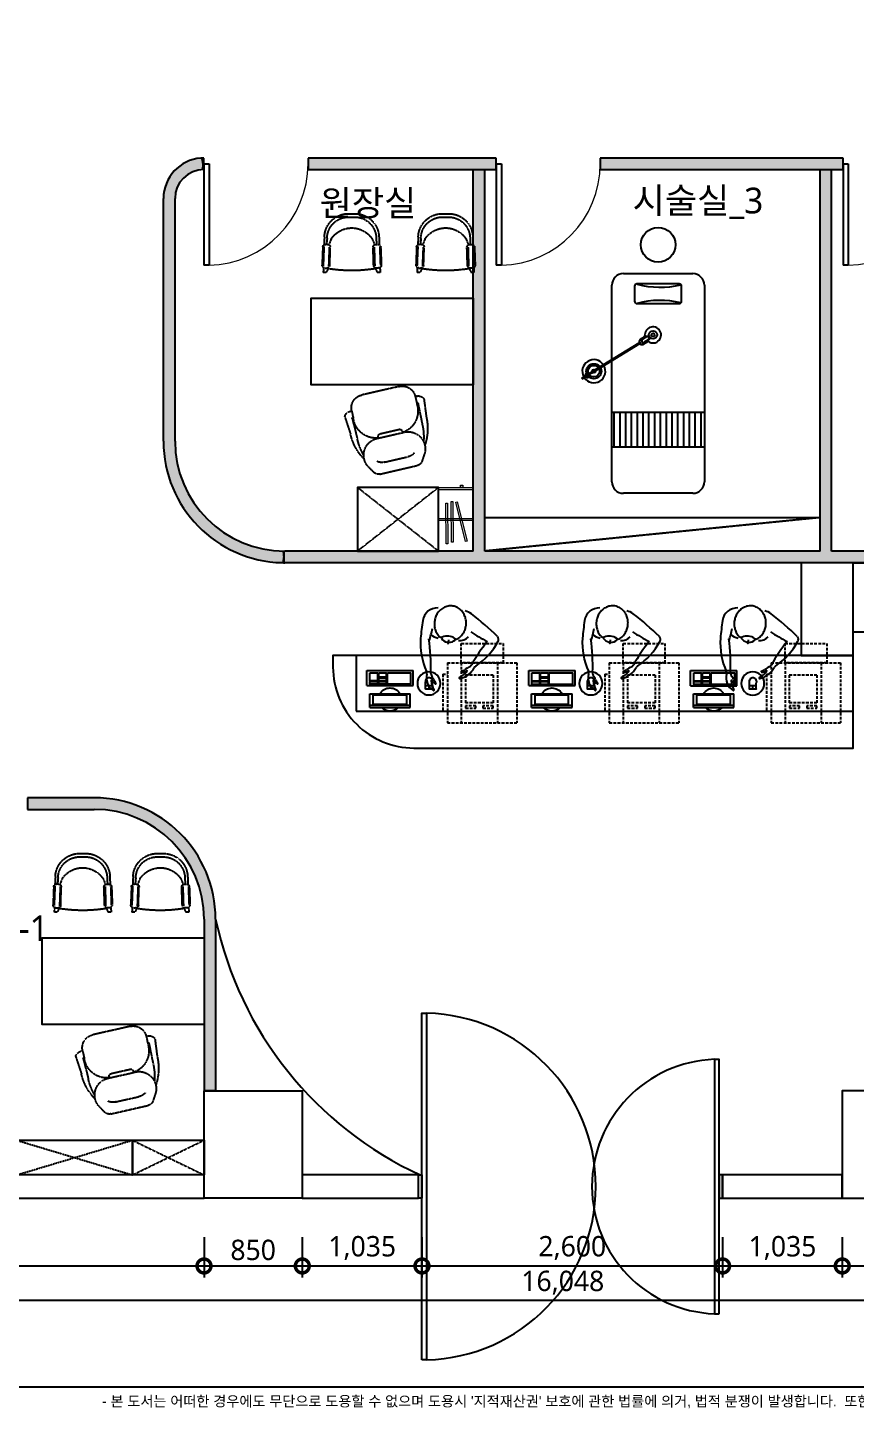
# Model space of a CAD drawing. Header units: millimetres. Extents: x -4 to 86791, y -1 to 44030.
# Drawn here: x 45365 to 52524, y 15153 to 27095 of the extents above; entities that cross this region are included whole.
import ezdxf
from ezdxf.enums import TextEntityAlignment as Align

# ---------------------------------------------------------------- set-up
doc = ezdxf.new("R2010")
doc.units = ezdxf.units.MM
for name, pattern in [('$0$DASH', [0.35, 0.25, -0.1]), ('DASH', [0.35, 0.25, -0.1]), ('DH-HID2', [1.2, 0.8, -0.4])]:
    doc.linetypes.add(name, pattern=pattern)
for name, color, linetype in [('03-TEXT', 3, 'Continuous'), ('07-DIM WAL', 5, 'Continuous'), ('2CONTINUOUS', 2, 'Continuous'), ('5.\\M+3C3A2\\M+3C8A3', 4, 'Continuous'), ('BLOCK', 1, 'Continuous'), ('CO-DO-FR', 7, 'Continuous'), ('CO-DOOR', 8, 'Continuous'), ('FORM(YOURNAME)-11', 1, 'Continuous'), ('FU-FURM', 251, 'DH-HID2'), ('PUB_HATCH', 8, 'Continuous'), ('WALL', 9, 'Continuous'), ('WINDOW', 4, 'Continuous')]:
    doc.layers.add(name, color=color, linetype=linetype)
doc.layers.add('Arch', color=8, linetype='Continuous', lineweight=0)
doc.styles.add('\\M+3B8BC\\M+3C0BA \\M+3B0ED\\M+3B5F1', font='malgun.ttf')
doc.styles.add('DAWIN', font='')
doc.styles.add('YOURNAME', font='HYWULM.TTF')
doc.styles.get('DAWIN').set_extended_font_data('NanumSquare')
doc.dimstyles.new('60', dxfattribs={"dimscale": 80, "dimtxt": 2.2, "dimasz": 3, "dimexe": 1.25, "dimexo": 0.625, "dimtad": 1, "dimdec": 0, "dimzin": 0, "dimdsep": 46, "dimlunit": 6, "dimtxsty": 'DAWIN', "dimblk1": 'DOTSMALL', "dimblk2": 'DOTSMALL', "dimsah": 1, "dimcen": 0.001, "dimclrd": 1, "dimclre": 1, "dimclrt": 3, "dimadec": 0, "dimazin": 0, "dimtfac": 1, "dimtdec": 0, "dimtix": 1, "dimtmove": 2, "dimatfit": 3, "dimldrblk": 'DOTSMALL', "dimfxl": 0, "dimtolj": 1, "dimtzin": 0, "dimarcsym": 0})

# ---------------------------------------------------------------- blocks, each defined once
blk = doc.blocks.new('FORM-PLAN')
at = {"layer": 'Defpoints', "color": 158}
blk.add_line((1346, -1285), (-71444, -1285), dxfattribs=at)
blk.add_lwpolyline([(-69444, 53115), (-64, 53115), (-64, 1215), (-69444, 1215)], close=True, dxfattribs=at)
at = {"layer": 'FORM(YOURNAME)-11', "color": 1, "style": 'YOURNAME'}
blk.add_text("- \\M+3BABB \\M+3B5B5\\M+3BCAD\\M+3B4C2 \\M+3BEEE\\M+3B6B0\\M+3C7D1 \\M+3B0E6\\M+3BFEC\\M+3BFA1\\M+3B5B5 \\M+3B9AB\\M+3B4DC\\M+3C0B8\\M+3B7CE \\M+3B5B5\\M+3BFEB\\M+3C7D2 \\M+3BCF6 \\M+3BEF8\\M+3C0B8\\M+3B8E7 \\M+3B5B5\\M+3BFEB\\M+3BDC3 '\\M+3C1F6\\M+3C0FB\\M+3C0E7\\M+3BBEA\\M+3B1C7' \\M+3BAB8\\M+3C8A3\\M+3BFA1 \\M+3B0FC\\M+3C7D1 \\M+3B9FD\\M+3B7FC\\M+3BFA1 \\M+3C0C7\\M+3B0C5, \\M+3B9FD\\M+3C0FB \\M+3BAD0\\M+3C0EF\\M+3C0CC \\M+3B9DF\\M+3BBFD\\M+3C7D5\\M+3B4CF\\M+3B4D9.  \\M+3B6C7\\M+3C7D1 \\M+3BABB \\M+3B5B5\\M+3BCAD\\M+3BFA1 \\M+3B0FC\\M+3C7D1 \\M+3B8F0\\M+3B5E7 \\M+3C0FA\\M+3C0DB\\M+3B1C7\\M+3C0BA \\M+3B4E7\\M+3BBE7\\M+3BFA1 \\M+3C0D6\\M+3BDC0\\M+3B4CF\\M+3B4D9. -", height=300, dxfattribs=at).set_placement((-32990, -1685), align=Align.MIDDLE_CENTER)
at = {"layer": 'FORM(YOURNAME)-11', "color": 3, "style": 'YOURNAME'}
for tag, height, p in [('1', 450, (9905, 18188)), ('2', 450, (9905, 17544)), ('3', 450, (9905, 16257)), ('4', 450, (9905, 14326)), ('5', 515, (9905, 12009)), ('6', 515, (9905, 9757)), ('7', 515, (9905, 7504)), ('8', 515, (9905, 5252)), ('9', 515, (9905, 2999)), ('10', 515, (5655, 811)), ('11', 515, (9905, 747)), ('12', 515, (5655, -1441)), ('13', 515, (9905, -1441))]:
    blk.add_attdef(tag, text='', height=height, dxfattribs=at).set_placement(p, align=Align.MIDDLE_RIGHT)
blk = doc.blocks.new('*U149')
at = {"xscale": 0.3000000000000001, "yscale": 0.3000000000000001, "zscale": 0.3000000000000001}
blk.add_blockref('FORM-PLAN', (60469, 15721), dxfattribs=at)
blk = doc.blocks.new('_DOTSMALL')
at = {"color": 0, "linetype": 'ByBlock', "const_width": 0.5}
blk.add_lwpolyline([(-0.0625, 0, 1), (0.0625, 0, 1)], format="xyb", close=True, dxfattribs=at)
blk = doc.blocks.new('*D33')
at = {"layer": '07-DIM WAL', "color": 1, "lineweight": -2, "ltscale": 10, "transparency": 16777216}
for p, q in [((41970, 16635), (41970, 15985)), ((58018, 16635), (58018, 15985)), ((58018, 16085), (41970, 16085))]:
    blk.add_line(p, q, dxfattribs=at)
at = {"layer": 'Defpoints', "color": 0, "ltscale": 10, "transparency": 16777216}
for p in [(41970, 16685), (58018, 16685), (41970, 16085)]:
    blk.add_point(p, dxfattribs=at)
at = {"layer": '07-DIM WAL', "color": 1, "lineweight": -2, "ltscale": 10, "transparency": 16777216, "xscale": 240, "yscale": 240, "zscale": 240, "rotation": 180}
blk.add_blockref('_DOTSMALL', (41970, 16085), dxfattribs=at)
at = {"layer": '07-DIM WAL', "color": 1, "lineweight": -2, "ltscale": 10, "transparency": 16777216, "xscale": 240, "yscale": 240, "zscale": 240}
blk.add_blockref('_DOTSMALL', (58018, 16085), dxfattribs=at)
at = {"layer": '07-DIM WAL', "color": 3, "ltscale": 10, "transparency": 16777216, "insert": (49994, 16240), "char_height": 176, "attachment_point": 5, "style": 'DAWIN'}
blk.add_mtext('\\A1;16,048', dxfattribs=at)
blk = doc.blocks.new('*D35')
at = {"layer": '07-DIM WAL', "color": 1, "lineweight": -2, "ltscale": 10, "transparency": 16777216}
for p, q in [((42445, 16635), (42445, 16285)), ((46891, 16635), (46891, 16285)), ((42445, 16385), (46891, 16385))]:
    blk.add_line(p, q, dxfattribs=at)
at = {"layer": 'Defpoints', "color": 0, "ltscale": 10, "transparency": 16777216}
for p in [(42445, 16685), (46891, 16685), (46891, 16385)]:
    blk.add_point(p, dxfattribs=at)
at = {"layer": '07-DIM WAL', "color": 1, "lineweight": -2, "ltscale": 10, "transparency": 16777216, "xscale": 240, "yscale": 240, "zscale": 240, "rotation": 180}
blk.add_blockref('_DOTSMALL', (42445, 16385), dxfattribs=at)
at = {"layer": '07-DIM WAL', "color": 1, "lineweight": -2, "ltscale": 10, "transparency": 16777216, "xscale": 240, "yscale": 240, "zscale": 240}
blk.add_blockref('_DOTSMALL', (46891, 16385), dxfattribs=at)
at = {"layer": '07-DIM WAL', "color": 3, "ltscale": 10, "transparency": 16777216, "insert": (44668, 16540), "char_height": 176, "attachment_point": 5, "style": 'DAWIN'}
blk.add_mtext('\\A1;4,446', dxfattribs=at)
blk = doc.blocks.new('*D36')
at = {"layer": '07-DIM WAL', "color": 1, "lineweight": -2, "ltscale": 10, "transparency": 16777216}
for p, q in [((46891, 16635), (46891, 16285)), ((47741, 16635), (47741, 16285)), ((46891, 16385), (47741, 16385))]:
    blk.add_line(p, q, dxfattribs=at)
at = {"layer": 'Defpoints', "color": 0, "ltscale": 10, "transparency": 16777216}
for p in [(46891, 16685), (47741, 16685), (47741, 16385)]:
    blk.add_point(p, dxfattribs=at)
at = {"layer": '07-DIM WAL', "color": 1, "lineweight": -2, "ltscale": 10, "transparency": 16777216, "xscale": 240, "yscale": 240, "zscale": 240, "rotation": 180}
blk.add_blockref('_DOTSMALL', (46891, 16385), dxfattribs=at)
at = {"layer": '07-DIM WAL', "color": 1, "lineweight": -2, "ltscale": 10, "transparency": 16777216, "xscale": 240, "yscale": 240, "zscale": 240}
blk.add_blockref('_DOTSMALL', (47741, 16385), dxfattribs=at)
at = {"layer": '07-DIM WAL', "color": 3, "ltscale": 10, "transparency": 16777216, "insert": (47316, 16523), "char_height": 176, "attachment_point": 5, "style": 'DAWIN'}
blk.add_mtext('\\A1;850', dxfattribs=at)
blk = doc.blocks.new('*D37')
at = {"layer": '07-DIM WAL', "color": 1, "lineweight": -2, "ltscale": 10, "transparency": 16777216}
for p, q in [((47741, 16635), (47741, 16285)), ((48776, 16635), (48776, 16285)), ((47741, 16385), (48776, 16385))]:
    blk.add_line(p, q, dxfattribs=at)
at = {"layer": 'Defpoints', "color": 0, "ltscale": 10, "transparency": 16777216}
for p in [(47741, 16685), (48776, 16685), (48776, 16385)]:
    blk.add_point(p, dxfattribs=at)
at = {"layer": '07-DIM WAL', "color": 1, "lineweight": -2, "ltscale": 10, "transparency": 16777216, "xscale": 240, "yscale": 240, "zscale": 240, "rotation": 180}
blk.add_blockref('_DOTSMALL', (47741, 16385), dxfattribs=at)
at = {"layer": '07-DIM WAL', "color": 1, "lineweight": -2, "ltscale": 10, "transparency": 16777216, "xscale": 240, "yscale": 240, "zscale": 240}
blk.add_blockref('_DOTSMALL', (48776, 16385), dxfattribs=at)
at = {"layer": '07-DIM WAL', "color": 3, "ltscale": 10, "transparency": 16777216, "insert": (48259, 16540), "char_height": 176, "attachment_point": 5, "style": 'DAWIN'}
blk.add_mtext('\\A1;1,035', dxfattribs=at)
blk = doc.blocks.new('*D38')
at = {"layer": '07-DIM WAL', "color": 1, "lineweight": -2, "ltscale": 10, "transparency": 16777216}
for p, q in [((48776, 16635), (48776, 16285)), ((51376, 16635), (51376, 16285)), ((48776, 16385), (51376, 16385))]:
    blk.add_line(p, q, dxfattribs=at)
at = {"layer": 'Defpoints', "color": 0, "ltscale": 10, "transparency": 16777216}
for p in [(48776, 16685), (51376, 16685), (51376, 16385)]:
    blk.add_point(p, dxfattribs=at)
at = {"layer": '07-DIM WAL', "color": 1, "lineweight": -2, "ltscale": 10, "transparency": 16777216, "xscale": 240, "yscale": 240, "zscale": 240, "rotation": 180}
blk.add_blockref('_DOTSMALL', (48776, 16385), dxfattribs=at)
at = {"layer": '07-DIM WAL', "color": 1, "lineweight": -2, "ltscale": 10, "transparency": 16777216, "xscale": 240, "yscale": 240, "zscale": 240}
blk.add_blockref('_DOTSMALL', (51376, 16385), dxfattribs=at)
at = {"layer": '07-DIM WAL', "color": 3, "ltscale": 10, "transparency": 16777216, "insert": (50076, 16540), "char_height": 176, "attachment_point": 5, "style": 'DAWIN'}
blk.add_mtext('\\A1;2,600', dxfattribs=at)
blk = doc.blocks.new('*D39')
at = {"layer": '07-DIM WAL', "color": 1, "lineweight": -2, "ltscale": 10, "transparency": 16777216}
for p, q in [((51376, 16635), (51376, 16285)), ((52411, 16635), (52411, 16285)), ((51376, 16385), (52411, 16385))]:
    blk.add_line(p, q, dxfattribs=at)
at = {"layer": 'Defpoints', "color": 0, "ltscale": 10, "transparency": 16777216}
for p in [(51376, 16685), (52411, 16685), (52411, 16385)]:
    blk.add_point(p, dxfattribs=at)
at = {"layer": '07-DIM WAL', "color": 1, "lineweight": -2, "ltscale": 10, "transparency": 16777216, "xscale": 240, "yscale": 240, "zscale": 240, "rotation": 180}
blk.add_blockref('_DOTSMALL', (51376, 16385), dxfattribs=at)
at = {"layer": '07-DIM WAL', "color": 1, "lineweight": -2, "ltscale": 10, "transparency": 16777216, "xscale": 240, "yscale": 240, "zscale": 240}
blk.add_blockref('_DOTSMALL', (52411, 16385), dxfattribs=at)
at = {"layer": '07-DIM WAL', "color": 3, "ltscale": 10, "transparency": 16777216, "insert": (51894, 16540), "char_height": 176, "attachment_point": 5, "style": 'DAWIN'}
blk.add_mtext('\\A1;1,035', dxfattribs=at)
blk = doc.blocks.new('*D40')
at = {"layer": '07-DIM WAL', "color": 1, "lineweight": -2, "ltscale": 10, "transparency": 16777216}
for p, q in [((52411, 16635), (52411, 16285)), ((53264, 16635), (53264, 16285)), ((52411, 16385), (53264, 16385))]:
    blk.add_line(p, q, dxfattribs=at)
at = {"layer": 'Defpoints', "color": 0, "ltscale": 10, "transparency": 16777216}
for p in [(52411, 16685), (53264, 16685), (53264, 16385)]:
    blk.add_point(p, dxfattribs=at)
at = {"layer": '07-DIM WAL', "color": 1, "lineweight": -2, "ltscale": 10, "transparency": 16777216, "xscale": 240, "yscale": 240, "zscale": 240, "rotation": 180}
blk.add_blockref('_DOTSMALL', (52411, 16385), dxfattribs=at)
at = {"layer": '07-DIM WAL', "color": 1, "lineweight": -2, "ltscale": 10, "transparency": 16777216, "xscale": 240, "yscale": 240, "zscale": 240}
blk.add_blockref('_DOTSMALL', (53264, 16385), dxfattribs=at)
at = {"layer": '07-DIM WAL', "color": 3, "ltscale": 10, "transparency": 16777216, "insert": (52838, 16523), "char_height": 176, "attachment_point": 5, "style": 'DAWIN'}
blk.add_mtext('\\A1;853', dxfattribs=at)
blk = doc.blocks.new('VUFASU3')
at = {"layer": '2CONTINUOUS', "ltscale": 10}
for points in [[(264047, -14102), (264047, -13175), (264897, -13175), (264897, -14102)], [(270420, -14102), (270420, -13174), (269567, -13174), (269567, -14102)], [(264897, -14102), (264047, -14102)]]:
    blk.add_lwpolyline(points, dxfattribs=at)
at = {"layer": '5.\\M+3C3A2\\M+3C8A3', "ltscale": 10}
for points in [[(264047, -13902), (259601, -13902), (259601, -14102), (264047, -14102)], [(265902, -13902), (264897, -13902), (264897, -14102), (265902, -14102)], [(269567, -13902), (268532, -13902), (268532, -14102), (269567, -14102)]]:
    blk.add_lwpolyline(points, close=True, dxfattribs=at)
for points in [[(268532, -14102), (268532, -14102)], [(269567, -14102), (270420, -14102)]]:
    blk.add_lwpolyline(points, dxfattribs=at)
at = {"layer": 'CO-DO-FR'}
for points in [[(265902, -13902), (265932, -13902), (265932, -14102), (265902, -14102)], [(268532, -13902), (268502, -13902), (268502, -14102), (268532, -14102)]]:
    blk.add_lwpolyline(points, close=True, dxfattribs=at)
at = {"layer": 'CO-DOOR'}
for points in [[(265932, -15502), (265932, -12502), (265972, -12502), (265972, -15502)], [(268502, -15102), (268502, -12902), (268462, -12902), (268462, -15102)]]:
    blk.add_lwpolyline(points, close=True, dxfattribs=at)
for centre, radius, start, end in [((265935, -14002), 1500, 271.4126, 88.5874), ((268503, -14002), 1101, 92.1107, 267.8893)]:
    blk.add_arc(centre, radius, start, end, dxfattribs=at)
blk = doc.blocks.new('F-123')
at = {"layer": 'FU-FURM'}
for p, q in [((42, 491), (-33, 491)), ((38, 463), (-30, 463)), ((-236, 289), (-237, 224)), ((-212, 281), (-214, 226)), ((-191, 239), (-193, 235)), ((-189, 244), (-191, 239)), ((-188, 249), (-189, 244)), ((-186, 254), (-188, 249)), ((-184, 259), (-186, 254)), ((-181, 264), (-184, 259)), ((-179, 269), (-181, 264)), ((-177, 273), (-179, 269)), ((177, 273), (179, 269)), ((179, 269), (181, 264)), ((181, 264), (184, 259)), ((184, 259), (186, 254)), ((186, 254), (188, 249)), ((188, 249), (189, 244)), ((189, 244), (191, 239)), ((191, 239), (193, 235)), ((213, 281), (218, 226)), ((236, 289), (240, 222)), ((-250, 203), (-256, 47)), ((-242, 207), (-248, 45)), ((-209, 226), (-225, 227)), ((-194, 206), (-199, 41)), ((-195, 224), (-196, 221)), ((-194, 231), (-195, 228)), ((-195, 228), (-195, 224)), ((-193, 235), (-194, 231)), ((-190, 45), (-185, 201)), ((190, 45), (185, 201)), ((193, 235), (194, 231)), ((194, 231), (195, 228)), ((194, 206), (200, 37)), ((195, 228), (196, 222)), ((209, 226), (225, 227)), ((240, 212), (247, 42)), ((250, 203), (256, 47)), ((-244, 26), (-246, -16)), ((-232, 22), (-216, 22)), ((-205, 16), (-221, -16)), ((-203, 24), (-204, 16)), ((205, 16), (204, 24)), ((205, 16), (221, -16)), ((232, 22), (216, 22)), ((244, 26), (246, -16)), ((-246, -16), (-221, -16)), ((221, -16), (246, -16))]:
    blk.add_line(p, q, dxfattribs=at)
for centre, radius, start, end in [((-29, 285), 207, 90.8381, 178.7143), ((29, 285), 207, 1.2856, 89.1619), ((-26, 277), 186, 90.8381, 178.7144), ((0, 157), 212, 33.1238, 146.8761), ((27, 277), 186, 1.2856, 89.1619), ((-226, 202), 24.6, 88.0002, 178.0003), ((-209, 202), 24.6, 357.9998, 88.0001), ((0, 157), 212, 158.2783, 158.4011), ((209, 202), 24.6, 92, 182.0003), ((0, 157), 212, 21.5989, 21.7217), ((226, 202), 24.6, 2.0002, 91.9997), ((-231, 47), 24.6, 178.0001, 268.0003), ((-215, 46), 24.6, 268.0001, 358), ((0, 1288), 1288, 260.8522, 279.1478), ((215, 46), 24.6, 181.9999, 272.0001), ((231, 47), 24.6, 271.9999, 2.0001)]:
    blk.add_arc(centre, radius, start, end, dxfattribs=at)
blk = doc.blocks.new('F-127')
at = {"layer": 'FU-FURM'}
for p, q in [((-250, 610), (-210, 675)), ((-161, 703), (170, 700)), ((-98, 610), (106, 609)), ((259, 606), (219, 672)), ((-291, 179), (-285, 363)), ((-104, 396), (-104, 385)), ((-104, 396), (109, 395)), ((-81, 362), (86, 361)), ((109, 395), (109, 383)), ((293, 175), (290, 359)), ((-350, 152), (-334, 310)), ((352, 147), (338, 306)), ((-286, 174), (-281, 174)), ((-281, 117), (-281, 186)), ((283, 113), (283, 182)), ((288, 171), (283, 171)), ((-292, 117), (-281, 117)), ((167, -1), (-167, 1)), ((294, 113), (283, 113))]:
    blk.add_line(p, q, dxfattribs=at)
for centre, radius, start, end in [((-116, 545), 149, 154.1408, 274.8981), ((-161, 645), 57.5, 89.6131, 148.3025), ((-103, 516), 94.2, 87.1541, 126.9897), ((110, 515), 94.2, 52.2364, 92.072), ((124, 543), 149, 264.328, 25.0854), ((170, 643), 57.5, 30.9236, 89.6131), ((113, 309), 447, 147.9018, 179.8205), ((191, 365), 476, 162.013, 179.7112), ((-186, 368), 476, 359.5149, 17.2131), ((-109, 311), 447, 359.4056, 31.3243), ((-85, 200), 196, 95.4964, 184.1882), ((-81, 385), 23, 179.6131, 269.6131), ((86, 384), 23, 269.6131, 359.6131), ((87, 199), 196, 355.0379, 83.7297), ((-295, 178), 60.7, 205.1053, 272.1933), ((-285, 180), 5.75, 177.889, 269.6131), ((288, 176), 5.75, 269.6131, 1.3372), ((297, 174), 60.7, 267.0328, 334.1208), ((-166, 116), 115, 179.6131, 269.6131), ((168, 114), 115, 269.6131, 359.6131)]:
    blk.add_arc(centre, radius, start, end, dxfattribs=at)
blk = doc.blocks.new('H-092')
at = {"layer": 'BLOCK'}
for p, q in [((41.82144, 123.383424), (34.474368, 116.289408)), ((49.588224, 129.89952), (41.82144, 123.383424)), ((57.717888, 135.830016), (49.588224, 129.89952)), ((66.157056, 141.17184), (57.717888, 135.830016)), ((74.858112, 145.926528), (66.157056, 141.17184)), ((83.777664, 150.098688), (74.858112, 145.926528)), ((92.876928, 153.694464), (83.777664, 150.098688)), ((102.121344, 156.720384), (92.876928, 153.694464)), ((111.481344, 159.184128), (102.121344, 156.720384)), ((120.928896, 161.092608), (111.481344, 159.184128)), ((130.440192, 162.4512), (120.928896, 161.092608)), ((139.992576, 163.264512), (130.440192, 162.4512)), ((149.564928, 163.535232), (139.992576, 163.264512)), ((159.137664, 163.264512), (149.564928, 163.535232)), ((168.690048, 162.450816), (159.137664, 163.264512)), ((178.20096, 161.092224), (168.690048, 162.450816)), ((187.648896, 159.18336), (178.20096, 161.092224)), ((197.008512, 156.719616), (187.648896, 159.18336)), ((206.253312, 153.693312), (197.008512, 156.719616)), ((215.352192, 150.097536), (206.253312, 153.693312)), ((224.271744, 145.925376), (215.352192, 150.097536)), ((232.9728, 141.170304), (224.271744, 145.925376)), ((241.411968, 135.82848), (232.9728, 141.170304)), ((249.541248, 129.897984), (241.411968, 135.82848)), ((257.308032, 123.381504), (249.541248, 129.897984)), ((264.65472, 116.287488), (257.308032, 123.381504)), ((548.012928, 199.117824), (547.583616, 199.747584)), ((548.53632, 198.316032), (548.012928, 199.117824)), ((549.001728, 197.570688), (548.53632, 198.316032)), ((549.419904, 196.873728), (549.001728, 197.570688)), ((549.057792, 169.703424), (549.33504, 169.567488)), ((549.33504, 169.567488), (550.937856, 169.034496)), ((549.798912, 196.21824), (549.419904, 196.873728)), ((550.145664, 195.597312), (549.798912, 196.21824)), ((550.466304, 195.005184), (550.145664, 195.597312)), ((550.765056, 194.435712), (550.466304, 195.005184)), ((551.046144, 193.884672), (550.765056, 194.435712)), ((550.937856, 169.034496), (552.478848, 169.024128)), ((551.312256, 193.347456), (551.046144, 193.884672)), ((551.566464, 192.819456), (551.312256, 193.347456)), ((551.811456, 192.296448), (551.566464, 192.819456)), ((552.048768, 191.77536), (551.811456, 192.296448)), ((552.28032, 191.251584), (552.048768, 191.77536)), ((552.508416, 190.72128), (552.28032, 191.251584)), ((552.478848, 169.024128), (553.81248, 169.623168)), ((552.733824, 190.180224), (552.508416, 190.72128)), ((552.958464, 189.624192), (552.733824, 190.180224)), ((553.183872, 189.048192), (552.958464, 189.624192)), ((553.410432, 188.446464), (553.183872, 189.048192)), ((553.640064, 187.813248), (553.410432, 188.446464)), ((553.873536, 187.141632), (553.640064, 187.813248)), ((553.81248, 169.623168), (554.828928, 170.781312)), ((554.111616, 186.422784), (553.873536, 187.141632)), ((554.354304, 185.647104), (554.111616, 186.422784)), ((554.601984, 184.804224), (554.354304, 185.647104)), ((554.85312, 183.88032), (554.601984, 184.804224)), ((554.828928, 170.781312), (555.495552, 172.333056)), ((555.105024, 182.8608), (554.85312, 183.88032)), ((555.35232, 181.72992), (555.105024, 182.8608)), ((555.585024, 180.4704), (555.35232, 181.72992)), ((555.495552, 172.333056), (555.85152, 174.07488)), ((555.78624, 179.069184), (555.585024, 180.4704)), ((555.929088, 177.520512), (555.78624, 179.069184)), ((555.85152, 174.07488), (555.970944, 175.838976)), ((555.970944, 175.838976), (555.929088, 177.520512)), ((-2.727936, 31.689984), (-2.72832, 21.053568)), ((-2.72832, 21.053568), (-1.8144, 10.461312)), ((-1.813632, 42.28224), (-2.727936, 31.689984)), ((-1.8144, 10.461312), (0, 0)), ((0.001152, 52.743552), (-1.813632, 42.28224)), ((0, 0), (2.688384, -10.248192)), ((2.689536, 62.991744), (0.001152, 52.743552)), ((6.213888, 72.948864), (2.689536, 62.991744)), ((10.52544, 82.546944), (6.213888, 72.948864)), ((15.56928, 91.725312), (10.52544, 82.546944)), ((21.284736, 100.433664), (15.56928, 91.725312)), ((27.60768, 108.632064), (21.284736, 100.433664)), ((34.474368, 116.289408), (27.60768, 108.632064)), ((271.521408, 108.630144), (264.65472, 116.287488)), ((272.610816, 107.305728), (271.521408, 108.630144)), ((291.275904, 26.36928), (312.467328, 26.36928)), ((307.126272, 18.210048), (307.358976, 18.238464)), ((307.35936, 34.500096), (307.126656, 34.528896)), ((307.358976, 18.238464), (308.323584, 18.367872)), ((308.323968, 34.370688), (307.35936, 34.500096)), ((308.323584, 18.367872), (309.3792, 18.530688)), ((309.379968, 34.207488), (308.323968, 34.370688)), ((309.3792, 18.530688), (310.541952, 18.737664)), ((310.542336, 34.000512), (309.379968, 34.207488)), ((310.541952, 18.737664), (311.826816, 19.002624)), ((311.8272, 33.735552), (310.542336, 34.000512)), ((311.826816, 19.002624), (313.248, 19.345152)), ((313.248768, 33.393024), (311.8272, 33.735552)), ((313.248, 19.345152), (314.811648, 19.79136)), ((314.812032, 32.946816), (313.248768, 33.393024)), ((314.811648, 19.79136), (316.505856, 20.37504)), ((316.50624, 32.362752), (314.812032, 32.946816)), ((316.505856, 20.37504), (318.282624, 21.13728)), ((318.283008, 31.600512), (316.50624, 32.362752)), ((318.282624, 21.13728), (320.035584, 22.1184)), ((320.035968, 30.619392), (318.283008, 31.600512)), ((320.035584, 22.1184), (321.580416, 23.341056)), ((321.5808, 29.396352), (320.035968, 30.619392)), ((321.580416, 23.341056), (322.66752, 24.786432)), ((322.667904, 27.950976), (321.5808, 29.396352)), ((322.66752, 24.786432), (323.06304, 26.368896)), ((323.06304, 26.368896), (322.667904, 27.950976)), ((2.688384, -10.248192), (6.212352, -20.205696)), ((6.212352, -20.205696), (10.52352, -29.803392)), ((10.52352, -29.803392), (15.566976, -38.982144)), ((15.566976, -38.982144), (21.282048, -47.69088)), ((21.282048, -47.69088), (27.604992, -55.889664)), ((27.604992, -55.889664), (34.471296, -63.547008)), ((34.471296, -63.547008), (41.818368, -70.641408)), ((41.818368, -70.641408), (49.584768, -77.157504)), ((49.584768, -77.157504), (57.714048, -83.088384)), ((57.714048, -83.088384), (66.153216, -88.430592)), ((66.153216, -88.430592), (74.853888, -93.185664)), ((74.853888, -93.185664), (83.77344, -97.357824)), ((83.77344, -97.357824), (92.872704, -100.953984)), ((92.872704, -100.953984), (102.11712, -103.980288)), ((102.11712, -103.980288), (111.476736, -106.444416)), ((111.476736, -106.444416), (120.924288, -108.352896)), ((120.924288, -108.352896), (130.435584, -109.711872)), ((130.435584, -109.711872), (139.987968, -110.525568)), ((139.987968, -110.525568), (149.56032, -110.796672)), ((149.56032, -110.796672), (159.133056, -110.525952)), ((159.133056, -110.525952), (168.68544, -109.713024)), ((168.68544, -109.713024), (178.196736, -108.354432)), ((178.196736, -108.354432), (187.644288, -106.446336)), ((187.644288, -106.446336), (197.004288, -103.982592)), ((197.004288, -103.982592), (206.248704, -100.956672)), ((206.248704, -100.956672), (215.348352, -97.36128)), ((215.348352, -97.36128), (224.267904, -93.189504)), ((224.267904, -93.189504), (232.96896, -88.434816)), ((232.96896, -88.434816), (241.408128, -83.092992)), ((241.408128, -83.092992), (249.537792, -77.16288)), ((249.537792, -77.16288), (257.304576, -70.646784)), ((257.304576, -70.646784), (264.652032, -63.552768)), ((264.652032, -63.552768), (271.51872, -55.895808)), ((271.51872, -55.895808), (272.611584, -54.566016))]:
    blk.add_line(p, q, dxfattribs=at)
for centre, radius, start, end in [((2280.19008, -1154.893824), 2612.404608, 142.222, 148.8030000001), ((-953.511168, 808.599936), 1299.66336, 332.6115000001, 339.9390000002), ((241.329408, 425.346432), 32.8416, 61.51854, 141.0481), ((34.507776, -104.089728), 601.22304, 40.7222300002, 68.5449099999), ((1118.39424, 1736.295168), 1615.824, 238.2156999998, 246.8383000001), ((470.65152, 213.239424), 39.410304, 31.1911100001, 71.9938700001), ((520.030464, 313.85472), 39.410304, 220.7228999999, 248.0511999997), ((433.677312, 99.57696), 191.612928, 19.91315, 68.0506600002), ((155.051136, 131.981952), 127.999872, 148.8030000001, 176.0864), ((184.789248, 115.022976), 102.423936, 0, 52.1874700001), ((866.478336, 476.527488), 436.02432, 213.8514000002, 219.6531999999), ((425.684736, 111.190656), 136.491264, 25.3385599998, 39.65242), ((542.471808, 215.693952), 3.84, 55.2992700002, 215.6405), ((459.458688, 156.173952), 98.306304, 26.3088700001, 35.64045), ((400.553472, 10.752), 253.122816, 36.2606871243, 55.2982199998), ((609.029376, 163.099392), 5.106816, 211.0123999999, 19.9135999998), ((367.971456, 26.36928), 108, 149.6632999998, 210.3367000002), ((254.932992, 92.52096), 22.972416, 329.6627999999, 39.7872), ((229.014144, 29.607936), 85.71072, 311.5631999997, 353.3252), ((229.014144, 23.130624), 85.711104, 6.674834, 48.4368200002), ((156.364416, -85.358208), 127.999872, 183.9583000001, 268.2371999997), ((184.789248, -62.284416), 102.42432, 320.1335999999, 0), ((254.932992, -39.7824), 22.972416, 320.2128, 30.3372000001), ((714.493824, -1703.618688), 1615.824, 94.4749499999, 104.7050999999), ((588.883968, -53.316096), 39.410304, 269.3185000003, 310.1211), ((625.73376, 2.349696), 127.742208, 262.8745999996, 335.4198), ((879.486336, -429.548544), 436.024704, 121.6599999998, 127.4618), ((578.984064, 57.759744), 136.491264, 301.6605999999, 315.9745), ((660.195072, -75.580032), 3.84, 128.5301, 280.0012999999), ((596.56512, 4.326912), 98.30592, 308.5301999999, 332.1095999999), ((628.075776, 86.160384), 168.7488, 281.2655000005, 308.3774), ((680.285568, -39.376896), 3.896448, 324.2125999998, 144.2138), ((736.23552, -50.666112), 5.665536, 358.7777000001, 126.7988), ((232.793472, 2397.869952), 2612.404608, 268.2371, 271.6153999998), ((86.070912, -1415.445504), 1299.662208, 79.6634399998, 84.5040299998), ((277.404288, 387.024768), 601.22304, 272.7679000001, 300.7546999999), ((605.000064, -163.511808), 39.410304, 82.8745299998, 120.7549)]:
    blk.add_arc(centre, radius, start, end, dxfattribs=at)
blk = doc.blocks.new('A$C290B2906')
at = {"layer": 'FU-FURM', "ltscale": 30}
for p, q in [((166, 40), (166, 640)), ((166, 640), (686, 640)), ((586, 40), (586, 640)), ((686, 40), (686, 640)), ((166, 472), (686, 472)), ((274, 436), (273, 196)), ((274, 436), (514, 436)), ((514, 436), (513, 196)), ((166, 160), (686, 160)), ((273, 196), (513, 196)), ((166, 40), (686, 40)), ((266, 0), (266, 40)), ((266, 0), (586, 0)), ((586, 0), (586, 40))]:
    blk.add_line(p, q, dxfattribs=at)
blk.add_lwpolyline([(166, 160), (0, 160), (0, 521), (166, 521)], close=True, dxfattribs=at)
for points in [[(558, 347), (558, 435), (538, 435), (538, 347), (558, 347)], [(560, 197), (560, 285), (540, 285), (540, 197), (560, 197)]]:
    blk.add_lwpolyline(points, dxfattribs=at)
blk = doc.blocks.new('A$C36DF486B')
at = {"layer": 'FU-FURM', "linetype": 'Continuous'}
for p, q in [((69, 194), (69, 246)), ((129, 194), (129, 246)), ((637, 350), (237, 350)), ((237, 220), (237, 350)), ((637, 220), (637, 350)), ((69, 219), (129, 219)), ((74, 189), (124, 189)), ((99, 189), (99, 219)), ((637, 220), (237, 220)), ((612, 150), (262, 150)), ((262, 30), (262, 150)), ((582, 140), (292, 140)), ((292, 60), (292, 140)), ((582, 60), (582, 140)), ((612, 30), (612, 150)), ((612, 30), (612, 150)), ((612, 50), (262, 50)), ((612, 30), (262, 30)), ((582, 60), (292, 60))]:
    blk.add_line(p, q, dxfattribs=at)
for points in [[(460, 331), (259, 331), (259, 231), (460, 231)], [(535, 331), (470, 331), (470, 293), (535, 293)], [(535, 288), (470, 288), (470, 260), (535, 260)], [(535, 255), (470, 255), (470, 231), (535, 231)], [(610, 331), (545, 331), (545, 260), (610, 260)], [(610, 255), (545, 255), (545, 231), (610, 231)]]:
    blk.add_lwpolyline(points, close=True, dxfattribs=at)
blk.add_circle((100, 239), 100, dxfattribs=at)
for centre, radius, start, end in [((128, 248), 59.8, 148.8145, 181.6865), ((99, 266), 25, 31.1855, 148.8145), ((69, 248), 59.8, 358.3135, 31.1855), ((74, 194), 5, 180, 270), ((124, 194), 5, 270, 0), ((437, 100), 100, 30, 150), ((437, 100), 100, 224.427, 315.573)]:
    blk.add_arc(centre, radius, start, end, dxfattribs=at)
blk = doc.blocks.new('A$C018769D0')
at = {"color": 8}
for p, q in [((997, 1060, -72), (990, 1056, -72)), ((990, 1056, -72), (1015, 1016, -72)), ((997, 1060, -72), (1022, 1020, -72)), ((1006, 1042, -72), (1002, 1040, -72)), ((1002, 1040, -72), (1042, 976, -72)), ((1006, 1042, -72), (1045, 978, -72)), ((1015, 1016, -72), (1012, 1014, -72)), ((1012, 1014, -72), (1021, 1001, -72)), ((1015, 1016, -72), (1016, 1017, -72)), ((1023, 1002, -72), (1015, 1016, -72)), ((1018, 1014, -72), (1016, 1013, -72)), ((1020, 1019, -72), (1022, 1020, -72)), ((1023, 1002, -72), (1021, 1001, -72)), ((1023, 1006, -72), (1022, 1005, -72)), ((1047, 979, -72), (1040, 975, -72)), ((1040, 975, -72), (1295, 559, -72)), ((1047, 979, -72), (1302, 563, -72)), ((400, 0), (400, 800)), ((700, 0), (700, 800)), ((1791, 603), (1661, 603)), ((1311, 493, -72), (1290, 527, -72)), ((1294, 530, -72), (1315, 496, -72)), ((1307, 499, -72), (1305, 498, -72)), ((1305, 498, -72), (1308, 494, -72)), ((1335, 473, -72), (1306, 520, -72)), ((1308, 494, -72), (1310, 495, -72)), ((1316, 505, -72), (1311, 502, -72)), ((1315, 496, -72), (1311, 493, -72)), ((1318, 500, -72), (1314, 498, -72)), ((1349, 517, -72), (1328, 551, -72)), ((1332, 535, -72), (1361, 488, -72)), ((1333, 553, -72), (1354, 519, -72)), ((1341, 520, -72), (1345, 523, -72)), ((1344, 516, -72), (1348, 519, -72)), ((1354, 519, -72), (1349, 517, -72)), ((1352, 527, -72), (1350, 526, -72)), ((1354, 523, -72), (1352, 527, -72)), ((1352, 521, -72), (1354, 523, -72)), ((1641, 583), (1641, 217)), ((1811, 217), (1811, 583)), ((1661, 197), (1791, 197))]:
    blk.add_line(p, q, dxfattribs=at)
at = {"color": 51}
for p, q in [((100, 800), (1800, 800)), ((0, 100), (0, 700)), ((1900, 700), (1900, 100)), ((1800, 0), (100, 0))]:
    blk.add_line(p, q, dxfattribs=at)
at = {"color": 8, "linetype": 'Continuous', "ltscale": 1000}
for p, q in [((400, 779), (700, 779)), ((400, 729), (700, 729)), ((400, 679), (700, 679)), ((400, 629), (700, 629)), ((400, 579), (700, 579)), ((400, 529), (700, 529)), ((400, 479), (700, 479)), ((400, 429), (700, 429)), ((400, 379), (700, 379)), ((400, 329), (700, 329)), ((400, 279), (700, 279)), ((400, 229), (700, 229)), ((400, 179), (700, 179)), ((400, 129), (700, 129)), ((400, 79), (700, 79)), ((400, 29), (700, 29))]:
    blk.add_line(p, q, dxfattribs=at)
at = {"color": 8}
for centre, radius in [((1056, 956, -72), 65), ((1056, 956, -72), 15), ((1370, 444, -72), 35), ((1370, 444, -72), 15)]:
    blk.add_circle(centre, radius, dxfattribs=at)
at = {"color": 8, "ltscale": 10}
blk.add_circle((1056, 956, -72), 50, dxfattribs=at)
at = {"color": 51}
blk.add_circle((2150, 400), 150, dxfattribs=at)
for centre, radius, start, end in [((1056, 956, -72), 100, 123.831, 299.2461), ((1056, 956, -72), 100, 303.831, 119.2461), ((100, 700), 100, 90, 180), ((1800, 700), 100, 0, 90), ((1370, 444, -72), 70, 133.9122, 109.165), ((100, 100), 100, 180, 270), ((1800, 100), 100, 270, 0)]:
    blk.add_arc(centre, radius, start, end, dxfattribs=at)
at = {"color": 8}
for centre, radius, start, end in [((1022, 1011, -72), 20, 133.0755, 110.0016), ((1661, 583), 20, 90, 180), ((1791, 583), 20, 0, 90), ((1311, 540, -72), 25, 31.5386, 211.5386), ((1311, 540, -72), 20, 31.5386, 211.5386), ((1319, 527, -72), 15, 31.5386, 211.5386), ((1370, 444, -72), 45, 102.0674, 141.0098), ((936, 382), 733, 345.8847, 15.8856), ((2515, 382), 733, 164.1144, 194.1153), ((1661, 217), 20, 180, 270), ((1791, 217), 20, 270, 0)]:
    blk.add_arc(centre, radius, start, end, dxfattribs=at)
blk = doc.blocks.new('arrttt')
at = {"layer": 'Arch', "color": 6}
for p, q in [((883191, 53559), (882891, 53559)), ((882891, 53559), (882891, 53009)), ((883191, 53009), (883191, 53559)), ((882959, 53496), (882956, 53144)), ((882973, 53496), (882959, 53496)), ((882970, 53144), (882973, 53496)), ((883003, 53482), (883000, 53130)), ((883017, 53482), (883003, 53482)), ((883014, 53130), (883017, 53482)), ((883126, 53476), (883040, 53135)), ((883054, 53131), (883140, 53473)), ((883140, 53473), (883126, 53476)), ((882891, 53291), (883191, 53291)), ((882891, 53276), (883191, 53276)), ((882956, 53144), (882970, 53144)), ((883191, 53029), (882891, 53029)), ((883000, 53130), (883014, 53130)), ((883040, 53135), (883054, 53131)), ((882891, 53009), (883191, 53009)), ((883101, 53009), (883081, 53009)), ((883081, 53009), (883081, 52989)), ((883081, 52989), (883101, 52989)), ((883101, 52989), (883101, 53009))]:
    blk.add_line(p, q, dxfattribs=at)
blk = doc.blocks.new('$DorLib2D$00000001')
for p, q in [((0.45, 0.975), (0.5, 0.975)), ((0.45, 0), (0.45, 0.975)), ((0.5, 0), (0.5, 0.975)), ((0.5, 0), (0.45, 0))]:
    blk.add_line(p, q)
at = {"lineweight": 13}
blk.add_arc((0.475, 0), 0.975, 91.4693, 180, dxfattribs=at)

msp = doc.modelspace()

# ---------------------------------------------------------------- hatches: boundary and pattern name
at = {"layer": 'PUB_HATCH'}
for points in [[(46873.2, 25917.2), (46863.7, 25966.6, 0.3919757), (46540.4, 25617.6), (46640.4, 25617.6, -0.4142136), (46890.4, 25867.6)], [(46890.4, 25867.6), (46890.4, 25967.6, 0.0191316), (46863.7, 25966.6), (46873.2, 25917.2), (46871.3, 25866.9, -0.0191316)], [(46873.2, 25917.2), (46890.4, 25867.6), (46890.4, 25967.6), (46867.4, 25967.6)], [(47790.4, 25867.6), (49418.4, 25867.6), (49418.4, 25967.6), (47790.4, 25967.6)], [(50318.4, 25867.6), (52418.4, 25867.6), (52418.4, 25967.6), (50318.4, 25967.6)], [(49268.4, 22534.3), (49318.4, 22567.6), (49318.4, 25867.6), (49218.4, 25867.6), (49218.4, 22567.6)], [(52268.4, 22534.3), (52318.4, 22567.6), (52318.4, 25867.6), (52218.4, 25867.6), (52218.4, 22567.6)], [(46540.4, 23517.6), (46640.4, 23517.6), (46640.4, 25617.6), (46540.4, 25617.6)], [(46640.4, 23517.6), (46540.4, 23517.6, 0.4074941), (47566.3, 22467.9), (47573.2, 22517.7), (47590.4, 22567.6, -0.4142136)], [(47573.2, 22517.7), (47566.3, 22467.9, 0.005749), (47590.4, 22467.6), (47590.4, 22567.6, -0.005749), (47568.6, 22567.9)], [(47590.4, 22467.6), (47590.4, 22567.6), (47573.2, 22517.7), (47567.4, 22467.6)], [(49268.4, 22534.3), (49218.4, 22567.6), (47590.4, 22567.6), (47590.4, 22467.6), (49268.4, 22467.6)], [(52268.4, 22534.3), (52218.4, 22567.6), (49318.4, 22567.6), (49268.4, 22534.3), (49268.4, 22467.6), (52268.4, 22467.6)], [(58018.4, 22567.6), (52318.4, 22567.6), (52268.4, 22534.3), (52268.4, 22467.6), (58018.4, 22467.6)], [(45941.4, 20434.1), (45365.4, 20434.1), (45365.4, 20334.1), (45941.4, 20334.1)], [(46891.4, 19384.1), (46991.4, 19384.1, 0.4142136), (45941.4, 20434.1), (45941.4, 20334.1, -0.4142136)], [(46991.4, 19384.1), (46891.4, 19384.1), (46891.4, 17899.6), (46991.4, 17899.6)]]:
    msp.add_hatch(color=256, dxfattribs=at).paths.add_polyline_path(points)

# ---------------------------------------------------------------- linework, layer by layer
at = {"color": 8, "linetype": '$0$DASH', "ltscale": 10}
for p, q in [((48918.4, 22567.6), (48218.4, 23117.6)), ((48918.4, 23117.6), (48218.4, 22567.6)), ((46271.6, 17472.6), (46891.4, 17172.6)), ((46271.6, 17172.6), (46891.4, 17472.6))]:
    msp.add_line(p, q, dxfattribs=at)
for p, q in [((48206.4, 21664.6), (48206.4, 21184.6)), ((48206.4, 21184.6), (52506.4, 21184.6))]:
    msp.add_line(p, q)
for points in [[(49218.4, 24006.4), (47818.4, 24006.4), (47818.4, 24756.4), (49218.4, 24756.4)], [(48918.4, 22567.6), (48918.4, 23117.6), (48218.4, 23117.6), (48218.4, 22567.6)], [(52506.4, 22467.6), (55006.4, 22467.6), (55006.4, 21867.6), (52506.4, 21867.6)], [(46891.4, 18472.6), (45491.4, 18472.6), (45491.4, 19222.6), (46891.4, 19222.6)], [(46271.6, 17172.6), (45271, 17172.6), (45271, 17472.6), (46271.6, 17472.6)], [(46891.4, 17172.6), (46271.6, 17172.6), (46271.6, 17472.6), (46891.4, 17472.6)]]:
    msp.add_lwpolyline(points, close=True)
at = {"color": 8, "linetype": 'DASH', "ltscale": 5}
msp.add_lwpolyline([(49318.4, 22857.6), (52218.4, 22857.6), (49318.4, 22567.6)], dxfattribs=at)
msp.add_lwpolyline([(52506.4, 22467.6), (52056.4, 22467.6), (52056.4, 21664.6), (52506.4, 21664.6), (52506.4, 22467.6)])
msp.add_lwpolyline([(48706.4, 20864.6), (52506.4, 20864.6), (52506.4, 21664.6), (48006.4, 21664.6), (48006.4, 21564.6, 0.4142136)], format="xyb", close=True)
at = {"color": 8, "linetype": '$0$DASH', "ltscale": 10}
for points in [[(44270.4, 17472.6), (45271, 17172.6), (46271.6, 17472.6)], [(44270.4, 17172.6), (45271, 17472.6), (46271.6, 17172.6)]]:
    msp.add_lwpolyline(points, dxfattribs=at)
msp.add_arc((50080.8, 20042.7), 3158.8, 192.03338, 245.31151)
at = {"layer": 'WALL'}
for p, q in [((46867.4, 25967.6), (46890.4, 25967.6)), ((46890.4, 25867.6), (46890.4, 25967.6)), ((49418.4, 25967.6), (47790.4, 25967.6)), ((47790.4, 25967.6), (47790.4, 25867.6)), ((49418.4, 25867.6), (49418.4, 25967.6)), ((52418.4, 25967.6), (50318.4, 25967.6)), ((50318.4, 25967.6), (50318.4, 25867.6)), ((52418.4, 25867.6), (52418.4, 25967.6)), ((46890.4, 25867.6), (46890.4, 25867.6)), ((47790.4, 25867.6), (49418.4, 25867.6)), ((49218.4, 22567.6), (49218.4, 25867.6)), ((49218.4, 25867.6), (49318.4, 25867.6)), ((49318.4, 22567.6), (49318.4, 25867.6)), ((50318.4, 25867.6), (52418.4, 25867.6)), ((52218.4, 22567.6), (52218.4, 25867.6)), ((52218.4, 25867.6), (52318.4, 25867.6)), ((52318.4, 22567.6), (52318.4, 25867.6)), ((46540.4, 23517.6), (46540.4, 25617.6)), ((46640.4, 23517.6), (46640.4, 25617.6)), ((47590.4, 22467.6), (47567.4, 22467.6)), ((47590.4, 22567.6), (47590.4, 22567.6)), ((49218.4, 22567.6), (47590.4, 22567.6)), ((49268.4, 22467.6), (47590.4, 22467.6)), ((52268.4, 22467.6), (49268.4, 22467.6)), ((52218.4, 22567.6), (49318.4, 22567.6)), ((58018.4, 22467.6), (52268.4, 22467.6)), ((58018.4, 22567.6), (52318.4, 22567.6)), ((45941.4, 20434.1), (45365.4, 20434.1)), ((45365.4, 20434.1), (45365.4, 20334.1)), ((45365.4, 20334.1), (45941.4, 20334.1)), ((46891.4, 19384.1), (46891.4, 17899.6)), ((46991.4, 19384.1), (46991.4, 17899.6)), ((46991.4, 17899.6), (46891.4, 17899.6))]:
    msp.add_line(p, q, dxfattribs=at)
for centre, radius, start, end in [((46890.4, 25617.6), 350, 94.3841, 180), ((46890.4, 25617.6), 350, 90, 94.3841), ((46890.4, 25617.6), 250, 90, 180), ((46890.4, 25617.6), 250, 90, 94.3841), ((47590.4, 23517.6), 1050, 180, 268.68243), ((47590.4, 23517.6), 950, 180, 270), ((47590.4, 23517.6), 1050, 268.68243, 270), ((47590.4, 23517.6), 950, 268.68243, 270), ((45941.4, 19384.1), 1050, 0, 90), ((45941.4, 19384.1), 950, 0, 90)]:
    msp.add_arc(centre, radius, start, end, dxfattribs=at)

# ---------------------------------------------------------------- block references
msp.add_blockref('*U149', (0, 0))
at = {"ltscale": 10}
msp.add_blockref('VUFASU3', (-217155.9, 31074.2), dxfattribs=at)
at = {"xscale": -1}
for name, p in [('F-123', (48168.4, 24993.9)), ('F-123', (48979.9, 24993.9)), ('A$C36DF486B', (48936.5, 21184.6)), ('A$C36DF486B', (50336.5, 21184.3)), ('A$C36DF486B', (51736.5, 21183.9)), ('F-123', (45841.4, 19460.2)), ('F-123', (46513.6, 19460.2))]:
    msp.add_blockref(name, p, dxfattribs=at)
at = {"color": 51, "linetype": 'ByBlock', "rotation": 90.00000000000001}
msp.add_blockref('A$C018769D0', (51218.4, 23067.6), dxfattribs=at)
at = {"xscale": -1}
for name, p, rotation in [('F-127', (48417.3, 23954.7), 192.4532337730153), ('arrttt', (-833972.4, 76126.3), 180), ('F-127', (46090.3, 18420.9), 192.4532337730153)]:
    msp.add_blockref(name, p, dxfattribs=dict(at, rotation=rotation))
for name, p, rotation in [('H-092', (49011.9, 22093.7), 263.3146820499708), ('H-092', (50411.9, 22094), 263.3146820499708), ('H-092', (51604.9, 22094), 263.3146820499708), ('A$C290B2906', (48956.4, 21768.8), 270), ('A$C290B2906', (50356.4, 21768.8), 270), ('A$C290B2906', (51756.4, 21768.5), 270)]:
    msp.add_blockref(name, p, dxfattribs=dict(rotation=rotation))
at = {"layer": 'WINDOW', "xscale": -900, "yscale": -900, "zscale": -900}
for p in [(47340.4, 25917.6), (49868.4, 25917.6), (52868.4, 25917.6)]:
    msp.add_blockref('$DorLib2D$00000001', p, dxfattribs=at)

# ---------------------------------------------------------------- texts
at = {"layer": '03-TEXT', "style": '\\M+3B8BC\\M+3C0BA \\M+3B0ED\\M+3B5F1'}
for s, p in [('\\M+3BFF8\\M+3C0E5\\M+3BDC7', (47890.5, 25689.5)), ('\\M+3BDC3\\M+3BCFA\\M+3BDC7_3', (50597.3, 25710.8)), ('\\M+3BBF3\\M+3B4E3\\M+3BDC7-1', (44452.5, 19416.9))]:
    msp.add_text(s, height=222.222, dxfattribs=at).set_placement(p, align=Align.TOP_LEFT)

# ---------------------------------------------------------------- dimensions: what is measured, and where the dimension line sits
at = {"layer": '07-DIM WAL', "ltscale": 10}
dim = msp.add_linear_dim(base=(41970.4, 16085.1), p1=(58018.4, 16685.1), p2=(41970.4, 16685.1), dimstyle='60', dxfattribs=at)
dim.commit()
dim.dimension.update_dxf_attribs({"geometry": '*D33', "text_midpoint": (49994.4, 16239.9)})
for base, p1, p2, picture, middle in [((46891.4, 16385.1), (42445.4, 16685.1), (46891.4, 16685.1), '*D35', (44668.4, 16539.9)), ((47741.4, 16385.1), (46891.4, 16685.1), (47741.4, 16685.1), '*D36', (47316.4, 16523.1)), ((48776.4, 16385.1), (47741.4, 16685.1), (48776.4, 16685.1), '*D37', (48258.9, 16539.9)), ((51376.4, 16385.1), (48776.4, 16685.1), (51376.4, 16685.1), '*D38', (50076.4, 16539.9)), ((52411.4, 16385.1), (51376.4, 16685.1), (52411.4, 16685.1), '*D39', (51893.9, 16539.9)), ((53264.4, 16385.1), (52411.4, 16685.1), (53264.4, 16685.1), '*D40', (52837.9, 16523.1))]:
    dim = msp.add_linear_dim(base=base, p1=p1, p2=p2, dimstyle='60', override={"dimtmove": 2}, dxfattribs=at)
    dim.commit()
    dim.dimension.update_dxf_attribs({"geometry": picture, "text_midpoint": middle})

doc.saveas('drawing.dxf')
